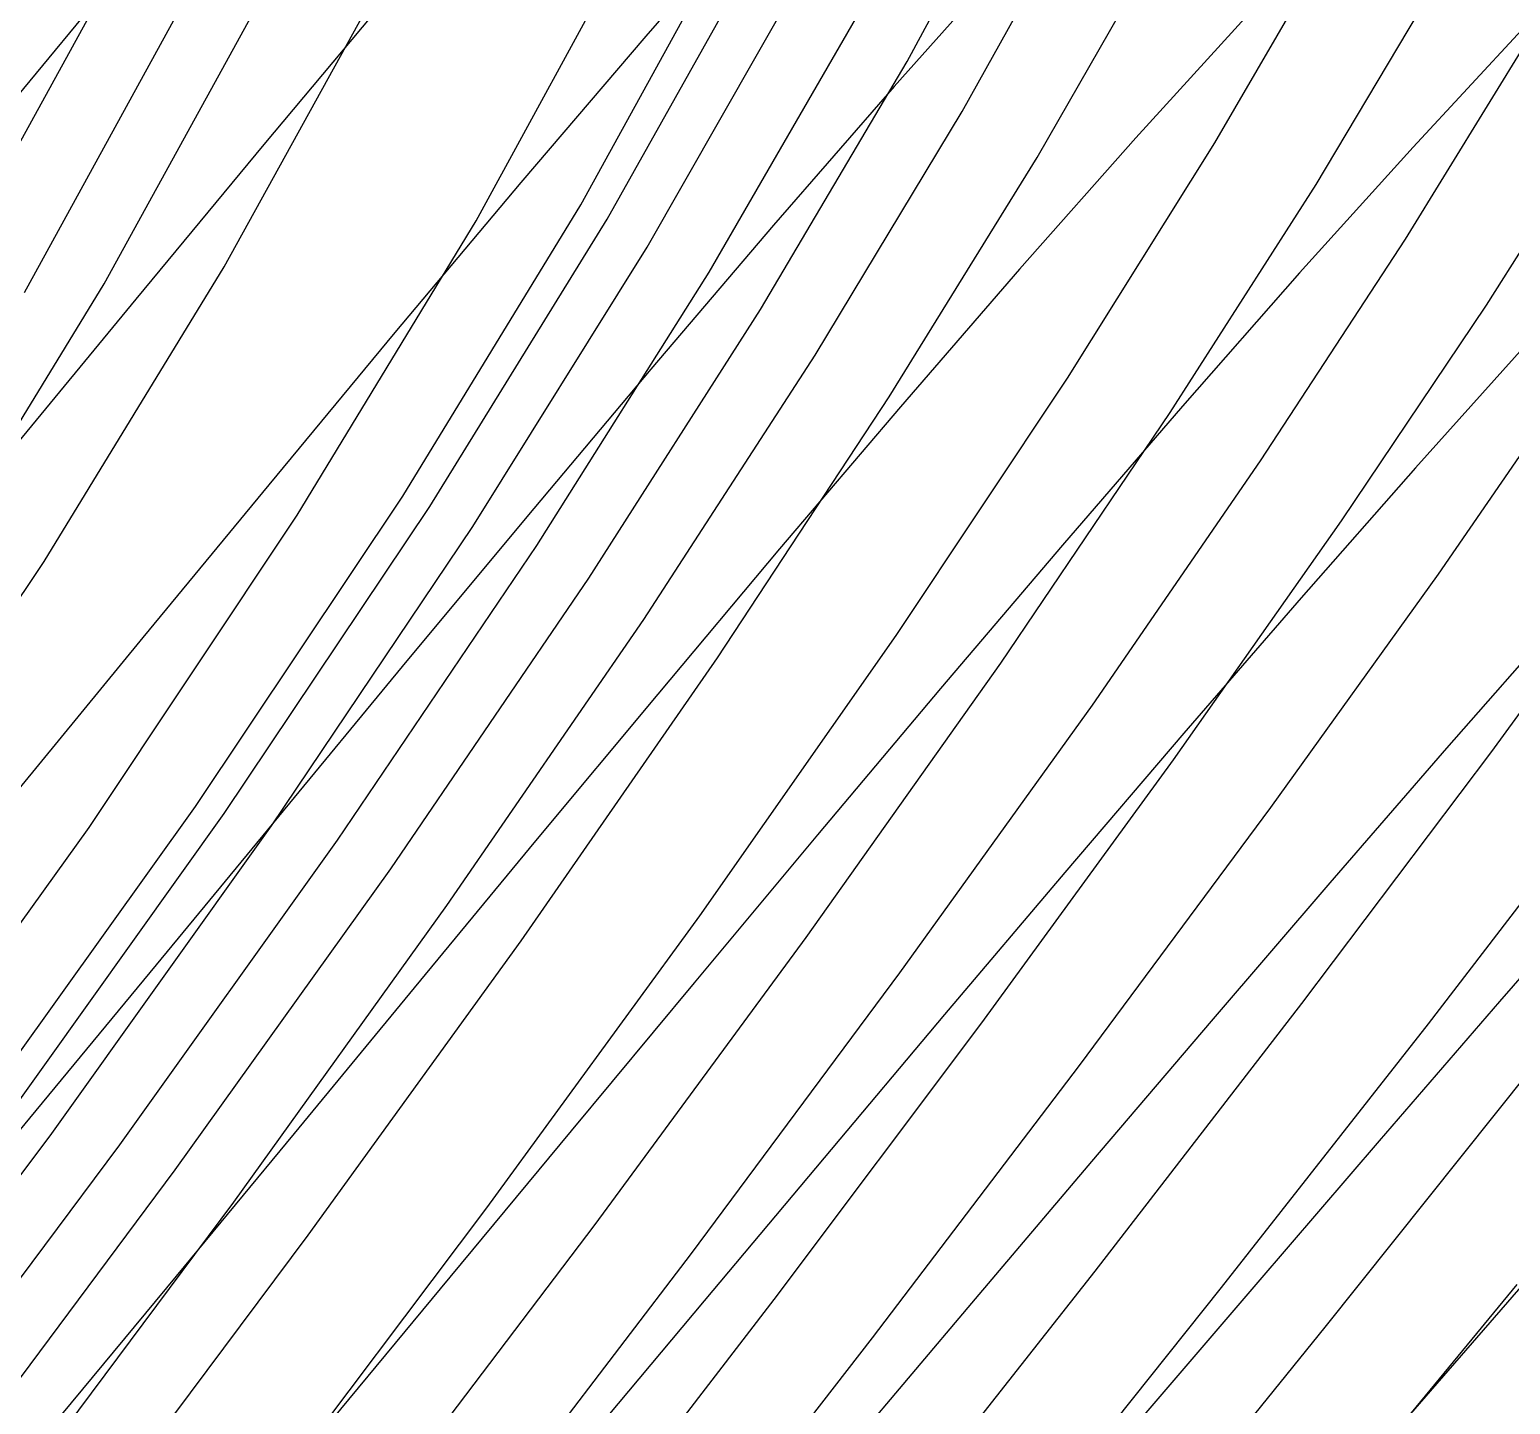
# Model space of a CAD drawing. Extents: x -607 to 1285, y -867 to 355.
# Drawn here: x 363.4 to 522.3, y -330.7 to -183.1 of the extents above; entities that cross this region are included whole.
import ezdxf

# ---------------------------------------------------------------- set-up
doc = ezdxf.new("R2010")
doc.units = 0
for name, color, linetype in [('0_3598', 7, 'CONTINUOUS'), ('0_3702', 7, 'CONTINUOUS'), ('0_3805', 7, 'CONTINUOUS'), ('0_3806', 7, 'CONTINUOUS'), ('0_3907', 7, 'CONTINUOUS'), ('0_3908', 7, 'CONTINUOUS'), ('0_3909', 7, 'CONTINUOUS'), ('0_4008', 7, 'CONTINUOUS'), ('0_4009', 7, 'CONTINUOUS'), ('0_4010', 7, 'CONTINUOUS'), ('0_4011', 7, 'CONTINUOUS'), ('0_4012', 7, 'CONTINUOUS'), ('0_4111', 7, 'CONTINUOUS'), ('0_4112', 7, 'CONTINUOUS'), ('0_4113', 7, 'CONTINUOUS'), ('0_4114', 7, 'CONTINUOUS'), ('0_4115', 7, 'CONTINUOUS'), ('0_4215', 7, 'CONTINUOUS'), ('0_4216', 7, 'CONTINUOUS'), ('0_4217', 7, 'CONTINUOUS'), ('0_4218', 7, 'CONTINUOUS'), ('0_4219', 7, 'CONTINUOUS'), ('0_4318', 7, 'CONTINUOUS'), ('0_4319', 7, 'CONTINUOUS'), ('0_4320', 7, 'CONTINUOUS'), ('0_4321', 7, 'CONTINUOUS'), ('0_4322', 7, 'CONTINUOUS'), ('0_4421', 7, 'CONTINUOUS'), ('0_4422', 7, 'CONTINUOUS'), ('0_4423', 7, 'CONTINUOUS'), ('0_4424', 7, 'CONTINUOUS'), ('0_4425', 7, 'CONTINUOUS'), ('0_4426', 7, 'CONTINUOUS'), ('0_4524', 7, 'CONTINUOUS'), ('0_4525', 7, 'CONTINUOUS'), ('0_4526', 7, 'CONTINUOUS'), ('0_4527', 7, 'CONTINUOUS'), ('0_4528', 7, 'CONTINUOUS'), ('0_4529', 7, 'CONTINUOUS'), ('0_4530', 7, 'CONTINUOUS'), ('0_4628', 7, 'CONTINUOUS'), ('0_4629', 7, 'CONTINUOUS'), ('0_4630', 7, 'CONTINUOUS'), ('0_4631', 7, 'CONTINUOUS'), ('0_4632', 7, 'CONTINUOUS'), ('0_4633', 7, 'CONTINUOUS'), ('0_4634', 7, 'CONTINUOUS'), ('0_4732', 7, 'CONTINUOUS'), ('0_4733', 7, 'CONTINUOUS'), ('0_4734', 7, 'CONTINUOUS'), ('0_4735', 7, 'CONTINUOUS'), ('0_4736', 7, 'CONTINUOUS'), ('0_4737', 7, 'CONTINUOUS'), ('0_4738', 7, 'CONTINUOUS'), ('0_4836', 7, 'CONTINUOUS'), ('0_4837', 7, 'CONTINUOUS'), ('0_4838', 7, 'CONTINUOUS'), ('0_4839', 7, 'CONTINUOUS'), ('0_4840', 7, 'CONTINUOUS'), ('0_4841', 7, 'CONTINUOUS'), ('0_4842', 7, 'CONTINUOUS'), ('0_4940', 7, 'CONTINUOUS'), ('0_4941', 7, 'CONTINUOUS'), ('0_4942', 7, 'CONTINUOUS'), ('0_4943', 7, 'CONTINUOUS'), ('0_4944', 7, 'CONTINUOUS'), ('0_4945', 7, 'CONTINUOUS'), ('0_4946', 7, 'CONTINUOUS'), ('0_4975', 7, 'CONTINUOUS'), ('0_5044', 7, 'CONTINUOUS'), ('0_5045', 7, 'CONTINUOUS'), ('0_5046', 7, 'CONTINUOUS'), ('0_5047', 7, 'CONTINUOUS'), ('0_5048', 7, 'CONTINUOUS'), ('0_5049', 7, 'CONTINUOUS'), ('0_5050', 7, 'CONTINUOUS'), ('0_5078', 7, 'CONTINUOUS'), ('0_5079', 7, 'CONTINUOUS'), ('0_5080', 7, 'CONTINUOUS'), ('0_5148', 7, 'CONTINUOUS'), ('0_5149', 7, 'CONTINUOUS'), ('0_5150', 7, 'CONTINUOUS'), ('0_5151', 7, 'CONTINUOUS'), ('0_5152', 7, 'CONTINUOUS'), ('0_5153', 7, 'CONTINUOUS'), ('0_5154', 7, 'CONTINUOUS'), ('0_5180', 7, 'CONTINUOUS'), ('0_5181', 7, 'CONTINUOUS'), ('0_5182', 7, 'CONTINUOUS'), ('0_5183', 7, 'CONTINUOUS'), ('0_5184', 7, 'CONTINUOUS'), ('0_5185', 7, 'CONTINUOUS'), ('0_5251', 7, 'CONTINUOUS'), ('0_5252', 7, 'CONTINUOUS'), ('0_5253', 7, 'CONTINUOUS'), ('0_5254', 7, 'CONTINUOUS'), ('0_5255', 7, 'CONTINUOUS'), ('0_5256', 7, 'CONTINUOUS'), ('0_5281', 7, 'CONTINUOUS'), ('0_5282', 7, 'CONTINUOUS'), ('0_5283', 7, 'CONTINUOUS'), ('0_5284', 7, 'CONTINUOUS'), ('0_5285', 7, 'CONTINUOUS'), ('0_5286', 7, 'CONTINUOUS'), ('0_5287', 7, 'CONTINUOUS'), ('0_5288', 7, 'CONTINUOUS'), ('0_5289', 7, 'CONTINUOUS'), ('0_5354', 7, 'CONTINUOUS'), ('0_5355', 7, 'CONTINUOUS'), ('0_5356', 7, 'CONTINUOUS'), ('0_5357', 7, 'CONTINUOUS'), ('0_5358', 7, 'CONTINUOUS'), ('0_5383', 7, 'CONTINUOUS'), ('0_5384', 7, 'CONTINUOUS'), ('0_5385', 7, 'CONTINUOUS'), ('0_5386', 7, 'CONTINUOUS'), ('0_5387', 7, 'CONTINUOUS'), ('0_5388', 7, 'CONTINUOUS'), ('0_5389', 7, 'CONTINUOUS'), ('0_5390', 7, 'CONTINUOUS'), ('0_5391', 7, 'CONTINUOUS'), ('0_5392', 7, 'CONTINUOUS'), ('0_5457', 7, 'CONTINUOUS'), ('0_5458', 7, 'CONTINUOUS'), ('0_5459', 7, 'CONTINUOUS'), ('0_5460', 7, 'CONTINUOUS'), ('0_5486', 7, 'CONTINUOUS'), ('0_5487', 7, 'CONTINUOUS'), ('0_5488', 7, 'CONTINUOUS'), ('0_5489', 7, 'CONTINUOUS'), ('0_5490', 7, 'CONTINUOUS'), ('0_5491', 7, 'CONTINUOUS'), ('0_5492', 7, 'CONTINUOUS'), ('0_5493', 7, 'CONTINUOUS'), ('0_5494', 7, 'CONTINUOUS'), ('0_5495', 7, 'CONTINUOUS'), ('0_5561', 7, 'CONTINUOUS'), ('0_5562', 7, 'CONTINUOUS'), ('0_5591', 7, 'CONTINUOUS'), ('0_5592', 7, 'CONTINUOUS'), ('0_5593', 7, 'CONTINUOUS'), ('0_5594', 7, 'CONTINUOUS'), ('0_5595', 7, 'CONTINUOUS'), ('0_5596', 7, 'CONTINUOUS'), ('0_5597', 7, 'CONTINUOUS'), ('0_5598', 7, 'CONTINUOUS'), ('0_5665', 7, 'CONTINUOUS'), ('0_5696', 7, 'CONTINUOUS'), ('0_5697', 7, 'CONTINUOUS'), ('0_5698', 7, 'CONTINUOUS'), ('0_5699', 7, 'CONTINUOUS'), ('0_5700', 7, 'CONTINUOUS'), ('0_5701', 7, 'CONTINUOUS'), ('0_5801', 7, 'CONTINUOUS'), ('0_5802', 7, 'CONTINUOUS'), ('0_5803', 7, 'CONTINUOUS'), ('0_5804', 7, 'CONTINUOUS'), ('0_5907', 7, 'CONTINUOUS')]:
    doc.layers.add(name, color=color, linetype=linetype)

msp = doc.modelspace()

# ---------------------------------------------------------------- linework, layer by layer
at = {"layer": '0_3598'}
msp.add_polyline3d([(352.7323, -212.75, -3073.0405), (370.2048, -180.9826, -3056.5088)], dxfattribs=at)
at = {"layer": '0_3702'}
msp.add_polyline3d([(362.8622, -211.3279, -3056.1135), (379.9151, -180.2611, -3038.9707)], dxfattribs=at)
at = {"layer": '0_3805'}
msp.add_polyline3d([(351.9417, -242.2737, -3052.9001), (371.4376, -210.3861, -3037.0679)], dxfattribs=at)
at = {"layer": '0_3806'}
msp.add_polyline3d([(371.4376, -210.3861, -3037.0679), (388.0902, -180.0974, -3019.4263)], dxfattribs=at)
at = {"layer": '0_3907'}
msp.add_polyline3d([(342.5874, -273.6608, -3053.6433), (364.9771, -240.2085, -3038.8953)], dxfattribs=at)
at = {"layer": '0_3908'}
msp.add_polyline3d([(364.9771, -240.2085, -3038.8953), (384.3146, -208.5837, -3022.2659)], dxfattribs=at)
at = {"layer": '0_3909'}
msp.add_polyline3d([(384.3146, -208.5837, -3022.2659), (400.7535, -178.7347, -3003.9072)], dxfattribs=at)
at = {"layer": '0_4008'}
msp.add_polyline3d([(345.2832, -302.9299, -3071.2876), (369.8017, -268.7479, -3057.8442)], dxfattribs=at)
at = {"layer": '0_4009'}
msp.add_polyline3d([(369.8017, -268.7479, -3057.8442), (369.8015, -268.7481, -3057.8445)], dxfattribs=at)
at = {"layer": '0_4010'}
msp.add_polyline3d([(369.8015, -268.7481, -3057.8445), (392.1526, -235.2383, -3042.0537)], dxfattribs=at)
at = {"layer": '0_4011'}
msp.add_polyline3d([(392.1526, -235.2383, -3042.0537), (411.3465, -203.6403, -3024.2463)], dxfattribs=at)
at = {"layer": '0_4012'}
msp.add_polyline3d([(411.3465, -203.6403, -3024.2463), (427.5447, -173.8996, -3004.5916)], dxfattribs=at)
at = {"layer": '0_4111'}
msp.add_polyline3d([(356.8639, -300.5412, -3056.358), (381.2365, -266.4904, -3042.05)], dxfattribs=at)
at = {"layer": '0_4112'}
msp.add_polyline3d([(381.2365, -266.4904, -3042.05), (381.2363, -266.4905, -3042.05)], dxfattribs=at)
at = {"layer": '0_4113'}
msp.add_polyline3d([(381.2363, -266.4905, -3042.05), (403.4604, -233.2021, -3025.4355)], dxfattribs=at)
at = {"layer": '0_4114'}
msp.add_polyline3d([(403.4604, -233.2021, -3025.4355), (422.5575, -201.9163, -3006.8867)], dxfattribs=at)
at = {"layer": '0_4115'}
msp.add_polyline3d([(422.5575, -201.9163, -3006.8867), (438.6869, -172.5734, -2986.5698)], dxfattribs=at)
at = {"layer": '0_4215'}
msp.add_polyline3d([(360.1234, -301.1123, -3031.3352), (384.2905, -267.2572, -3016.105)], dxfattribs=at)
at = {"layer": '0_4216'}
msp.add_polyline3d([(384.2905, -267.2572, -3016.105), (384.2905, -267.2572, -3016.1052)], dxfattribs=at)
at = {"layer": '0_4217'}
msp.add_polyline3d([(384.2905, -267.2572, -3016.1052), (406.3815, -234.2929, -2998.7734)], dxfattribs=at)
at = {"layer": '0_4218'}
msp.add_polyline3d([(406.3815, -234.2929, -2998.7734), (425.4142, -203.4585, -2979.728)], dxfattribs=at)
at = {"layer": '0_4219'}
msp.add_polyline3d([(425.4142, -203.4585, -2979.728), (441.5439, -174.6835, -2959.1194)], dxfattribs=at)
at = {"layer": '0_4318'}
msp.add_polyline3d([(341.3474, -334.2513, -3022.188), (365.7936, -301.615, -3008.696)], dxfattribs=at)
at = {"layer": '0_4319'}
msp.add_polyline3d([(365.7936, -301.615, -3008.696), (389.3873, -268.5704, -2992.8953)], dxfattribs=at)
at = {"layer": '0_4320'}
msp.add_polyline3d([(389.3873, -268.5704, -2992.8953), (411.0006, -236.4522, -2975.1018)], dxfattribs=at)
at = {"layer": '0_4321'}
msp.add_polyline3d([(411.0006, -236.4522, -2975.1018), (429.6773, -206.4824, -2955.7446)], dxfattribs=at)
at = {"layer": '0_4322'}
msp.add_polyline3d([(429.6773, -206.4824, -2955.7446), (445.5643, -178.5885, -2934.965)], dxfattribs=at)
at = {"layer": '0_4421'}
msp.add_polyline3d([(348.9151, -335.2191, -3003.3118), (373.106, -302.8062, -2988.8726)], dxfattribs=at)
at = {"layer": '0_4422'}
msp.add_polyline3d([(373.106, -302.8062, -2988.8726), (396.4629, -270.1187, -2972.2642)], dxfattribs=at)
at = {"layer": '0_4423'}
msp.add_polyline3d([(396.4629, -270.1187, -2972.2642), (396.463, -270.1187, -2972.2642)], dxfattribs=at)
at = {"layer": '0_4424'}
msp.add_polyline3d([(396.463, -270.1187, -2972.2642), (417.8607, -238.497, -2953.8384)], dxfattribs=at)
at = {"layer": '0_4425'}
msp.add_polyline3d([(417.8607, -238.497, -2953.8384), (436.3437, -209.1562, -2934.0405)], dxfattribs=at)
at = {"layer": '0_4426'}
msp.add_polyline3d([(436.3437, -209.1562, -2934.0405), (452.0593, -182.0112, -2912.998)], dxfattribs=at)
at = {"layer": '0_4524'}
msp.add_polyline3d([(355.1471, -337.6037, -2983.162), (379.0414, -305.5146, -2967.8037)], dxfattribs=at)
at = {"layer": '0_4525'}
msp.add_polyline3d([(379.0414, -305.5146, -2967.8037), (402.1773, -273.2037, -2950.3926)], dxfattribs=at)
at = {"layer": '0_4526'}
msp.add_polyline3d([(402.1773, -273.2037, -2950.3926), (402.1772, -273.2039, -2950.3926)], dxfattribs=at)
at = {"layer": '0_4527'}
msp.add_polyline3d([(402.1772, -273.2039, -2950.3926), (423.4373, -242.0112, -2931.3179)], dxfattribs=at)
at = {"layer": '0_4528'}
msp.add_polyline3d([(423.4373, -242.0112, -2931.3179), (441.8655, -213.1494, -2911.0476)], dxfattribs=at)
at = {"layer": '0_4529'}
msp.add_polyline3d([(441.8655, -213.1494, -2911.0476), (457.6029, -186.5297, -2889.6978)], dxfattribs=at)
at = {"layer": '0_4530'}
msp.add_polyline3d([(457.6029, -186.5297, -2889.6978), (470.7907, -162.0635, -2867.384)], dxfattribs=at)
at = {"layer": '0_4628'}
msp.add_polyline3d([(361.7938, -340.5708, -2963.5774), (385.3373, -308.9624, -2947.4312)], dxfattribs=at)
at = {"layer": '0_4629'}
msp.add_polyline3d([(385.3373, -308.9624, -2947.4312), (408.2109, -277.1414, -2929.2998)], dxfattribs=at)
at = {"layer": '0_4630'}
msp.add_polyline3d([(408.2109, -277.1414, -2929.2998), (408.2108, -277.1415, -2929.2998)], dxfattribs=at)
at = {"layer": '0_4631'}
msp.add_polyline3d([(408.2108, -277.1415, -2929.2998), (429.316, -246.4364, -2909.6162)], dxfattribs=at)
at = {"layer": '0_4632'}
msp.add_polyline3d([(429.316, -246.4364, -2909.6162), (447.7042, -218.0543, -2888.8838)], dxfattribs=at)
at = {"layer": '0_4633'}
msp.add_polyline3d([(447.7042, -218.0543, -2888.8838), (463.5068, -191.9083, -2867.21)], dxfattribs=at)
at = {"layer": '0_4634'}
msp.add_polyline3d([(463.5068, -191.9083, -2867.21), (476.8555, -167.9118, -2844.7021)], dxfattribs=at)
at = {"layer": '0_4732'}
msp.add_polyline3d([(369.8546, -343.9658, -2946.7698), (393.3273, -312.5136, -2929.6719)], dxfattribs=at)
at = {"layer": '0_4733'}
msp.add_polyline3d([(393.3273, -312.5136, -2929.6719), (416.1531, -280.9299, -2910.6807)], dxfattribs=at)
at = {"layer": '0_4734'}
msp.add_polyline3d([(416.1531, -280.9299, -2910.6807), (416.153, -280.9301, -2910.6807)], dxfattribs=at)
at = {"layer": '0_4735'}
msp.add_polyline3d([(416.153, -280.9301, -2910.6807), (437.2432, -250.5419, -2890.2773)], dxfattribs=at)
at = {"layer": '0_4736'}
msp.add_polyline3d([(437.2432, -250.5419, -2890.2773), (455.6566, -222.5487, -2869.001)], dxfattribs=at)
at = {"layer": '0_4737'}
msp.add_polyline3d([(455.6566, -222.5487, -2869.001), (471.5219, -196.8579, -2846.948)], dxfattribs=at)
at = {"layer": '0_4738'}
msp.add_polyline3d([(471.5219, -196.8579, -2846.948), (484.9683, -173.3773, -2824.2146)], dxfattribs=at)
at = {"layer": '0_4836'}
msp.add_polyline3d([(388.9327, -340.9134, -2941.2947), (412.4828, -309.5926, -2923.4639)], dxfattribs=at)
at = {"layer": '0_4837'}
msp.add_polyline3d([(412.4828, -309.5926, -2923.4639), (435.34, -278.2259, -2903.6768)], dxfattribs=at)
at = {"layer": '0_4838'}
msp.add_polyline3d([(435.34, -278.2259, -2903.6768), (435.3401, -278.2258, -2903.6768)], dxfattribs=at)
at = {"layer": '0_4839'}
msp.add_polyline3d([(435.3401, -278.2258, -2903.6768), (456.4234, -248.1357, -2882.4563)], dxfattribs=at)
at = {"layer": '0_4840'}
msp.add_polyline3d([(456.4234, -248.1357, -2882.4563), (474.8038, -220.5123, -2860.3901)], dxfattribs=at)
at = {"layer": '0_4841'}
msp.add_polyline3d([(474.8038, -220.5123, -2860.3901), (490.6123, -195.2592, -2837.5776)], dxfattribs=at)
at = {"layer": '0_4842'}
msp.add_polyline3d([(490.6123, -195.2592, -2837.5776), (503.9796, -172.2796, -2814.1182)], dxfattribs=at)
at = {"layer": '0_4940'}
msp.add_polyline3d([(400.7349, -342.2478, -2927.6704), (424.0998, -311.3806, -2909.1663)], dxfattribs=at)
at = {"layer": '0_4941'}
msp.add_polyline3d([(424.0998, -311.3806, -2909.1663), (446.7506, -280.5726, -2888.7585)], dxfattribs=at)
at = {"layer": '0_4942'}
msp.add_polyline3d([(446.7506, -280.5726, -2888.7585), (446.7506, -280.5726, -2888.7585)], dxfattribs=at)
at = {"layer": '0_4943'}
msp.add_polyline3d([(446.7506, -280.5726, -2888.7585), (467.6256, -251.1295, -2867.0176)], dxfattribs=at)
at = {"layer": '0_4944'}
msp.add_polyline3d([(467.6256, -251.1295, -2867.0176), (485.8182, -224.217, -2844.5718)], dxfattribs=at)
at = {"layer": '0_4945'}
msp.add_polyline3d([(485.8182, -224.217, -2844.5718), (501.4592, -199.732, -2821.512)], dxfattribs=at)
at = {"layer": '0_4946'}
msp.add_polyline3d([(501.4592, -199.732, -2821.512), (514.6792, -177.5713, -2797.9287)], dxfattribs=at)
at = {"layer": '0_4975'}
msp.add_polyline3d([(373.8313, -176.024, -2385.5234), (360.001, -192.725, -2392.0918)], dxfattribs=at)
at = {"layer": '0_5044'}
msp.add_polyline3d([(411.3726, -344.7339, -2912.8745), (434.4307, -314.4965, -2893.7686)], dxfattribs=at)
at = {"layer": '0_5045'}
msp.add_polyline3d([(434.4307, -314.4965, -2893.7686), (456.811, -284.3597, -2872.8113)], dxfattribs=at)
at = {"layer": '0_5046'}
msp.add_polyline3d([(456.811, -284.3597, -2872.8113), (456.8111, -284.3597, -2872.8113)], dxfattribs=at)
at = {"layer": '0_5047'}
msp.add_polyline3d([(456.8111, -284.3597, -2872.8113), (477.4706, -255.6084, -2850.6118)], dxfattribs=at)
at = {"layer": '0_5048'}
msp.add_polyline3d([(477.4706, -255.6084, -2850.6118), (495.5156, -229.3887, -2827.8325)], dxfattribs=at)
at = {"layer": '0_5049'}
msp.add_polyline3d([(495.5156, -229.3887, -2827.8325), (511.0719, -205.5972, -2804.5566)], dxfattribs=at)
at = {"layer": '0_5050'}
msp.add_polyline3d([(511.0719, -205.5972, -2804.5566), (524.2654, -184.1302, -2780.8684)], dxfattribs=at)
at = {"layer": '0_5078'}
msp.add_polyline3d([(402.2601, -179.075, -2376.5508), (388.5514, -195.4311, -2382.9458)], dxfattribs=at)
at = {"layer": '0_5079'}
msp.add_polyline3d([(388.5514, -195.4311, -2382.9458), (374.8121, -212.0375, -2390.0103)], dxfattribs=at)
at = {"layer": '0_5080'}
msp.add_polyline3d([(374.8121, -212.0375, -2390.0103), (361.1378, -228.699, -2397.4507)], dxfattribs=at)
at = {"layer": '0_5148'}
msp.add_polyline3d([(420.3838, -349.2552, -2897.8276), (443.3022, -319.4122, -2877.8352)], dxfattribs=at)
at = {"layer": '0_5149'}
msp.add_polyline3d([(443.3022, -319.4122, -2877.8352), (465.5847, -289.73, -2856.138)], dxfattribs=at)
at = {"layer": '0_5150'}
msp.add_polyline3d([(465.5847, -289.73, -2856.138), (465.5849, -289.7299, -2856.138)], dxfattribs=at)
at = {"layer": '0_5151'}
msp.add_polyline3d([(465.5849, -289.7299, -2856.138), (486.1822, -261.4939, -2833.3777)], dxfattribs=at)
at = {"layer": '0_5152'}
msp.add_polyline3d([(486.1822, -261.4939, -2833.3777), (504.1913, -235.847, -2810.23)], dxfattribs=at)
at = {"layer": '0_5153'}
msp.add_polyline3d([(504.1913, -235.847, -2810.23), (519.7372, -212.6794, -2786.7656)], dxfattribs=at)
at = {"layer": '0_5154'}
msp.add_polyline3d([(519.7372, -212.6794, -2786.7656), (532.9446, -191.8817, -2763.0552)], dxfattribs=at)
at = {"layer": '0_5180'}
msp.add_polyline3d([(442.6856, -168.7258, -2365.4268), (429.5299, -183.8227, -2370.0168)], dxfattribs=at)
at = {"layer": '0_5181'}
msp.add_polyline3d([(429.5299, -183.8227, -2370.0168), (416.1464, -199.5213, -2375.839)], dxfattribs=at)
at = {"layer": '0_5182'}
msp.add_polyline3d([(416.1464, -199.5213, -2375.839), (402.6313, -215.6358, -2382.6038)], dxfattribs=at)
at = {"layer": '0_5183'}
msp.add_polyline3d([(402.6313, -215.6358, -2382.6038), (389.0807, -231.9799, -2390.0208)], dxfattribs=at)
at = {"layer": '0_5184'}
msp.add_polyline3d([(389.0807, -231.9799, -2390.0208), (375.5908, -248.3679, -2397.8003)], dxfattribs=at)
at = {"layer": '0_5185'}
msp.add_polyline3d([(375.5908, -248.3679, -2397.8003), (362.2577, -264.6135, -2405.6526)], dxfattribs=at)
at = {"layer": '0_5251'}
msp.add_polyline3d([(431.0191, -353.0031, -2884.6042), (453.8733, -323.5364, -2863.8022)], dxfattribs=at)
at = {"layer": '0_5252'}
msp.add_polyline3d([(453.8733, -323.5364, -2863.8022), (476.0907, -294.3163, -2841.4062)], dxfattribs=at)
at = {"layer": '0_5253'}
msp.add_polyline3d([(476.0907, -294.3163, -2841.4062), (476.0907, -294.3163, -2841.4062)], dxfattribs=at)
at = {"layer": '0_5254'}
msp.add_polyline3d([(476.0907, -294.3163, -2841.4062), (496.6269, -266.6187, -2818.1003)], dxfattribs=at)
at = {"layer": '0_5255'}
msp.add_polyline3d([(496.6269, -266.6187, -2818.1003), (514.585, -241.5701, -2794.5876)], dxfattribs=at)
at = {"layer": '0_5256'}
msp.add_polyline3d([(514.585, -241.5701, -2794.5876), (530.0905, -219.0544, -2770.9268)], dxfattribs=at)
at = {"layer": '0_5281'}
msp.add_polyline3d([(468.8171, -175.0487, -2361.3752), (456.1977, -189.2124, -2364.8916)], dxfattribs=at)
at = {"layer": '0_5282'}
msp.add_polyline3d([(456.1977, -189.2124, -2364.8916), (443.252, -204.1133, -2369.902)], dxfattribs=at)
at = {"layer": '0_5283'}
msp.add_polyline3d([(443.252, -204.1133, -2369.902), (430.0763, -219.5751, -2376.121)], dxfattribs=at)
at = {"layer": '0_5284'}
msp.add_polyline3d([(430.0763, -219.5751, -2376.121), (416.7662, -235.4215, -2383.2627)], dxfattribs=at)
at = {"layer": '0_5285'}
msp.add_polyline3d([(416.7662, -235.4215, -2383.2627), (403.4178, -251.4762, -2391.0403)], dxfattribs=at)
at = {"layer": '0_5286'}
msp.add_polyline3d([(403.4178, -251.4762, -2391.0403), (390.127, -267.563, -2399.168)], dxfattribs=at)
at = {"layer": '0_5287'}
msp.add_polyline3d([(390.127, -267.563, -2399.168), (376.9899, -283.5058, -2407.36)], dxfattribs=at)
at = {"layer": '0_5288'}
msp.add_polyline3d([(376.9899, -283.5058, -2407.36), (364.1023, -299.1282, -2415.33)], dxfattribs=at)
at = {"layer": '0_5289'}
msp.add_polyline3d([(364.1023, -299.1282, -2415.33), (351.5603, -314.2539, -2422.7922)], dxfattribs=at)
at = {"layer": '0_5354'}
msp.add_polyline3d([(454.8718, -345.4628, -2881.241), (477.7645, -316.3586, -2859.8816)], dxfattribs=at)
at = {"layer": '0_5355'}
msp.add_polyline3d([(477.7645, -316.3586, -2859.8816), (499.9296, -287.6467, -2836.92)], dxfattribs=at)
at = {"layer": '0_5356'}
msp.add_polyline3d([(499.9296, -287.6467, -2836.92), (499.9297, -287.6467, -2836.9202)], dxfattribs=at)
at = {"layer": '0_5357'}
msp.add_polyline3d([(499.9297, -287.6467, -2836.9202), (520.3186, -260.5981, -2813.069)], dxfattribs=at)
at = {"layer": '0_5358'}
msp.add_polyline3d([(520.3186, -260.5981, -2813.069), (538.0408, -236.3221, -2789.0618)], dxfattribs=at)
at = {"layer": '0_5383'}
msp.add_polyline3d([(494.1996, -181.4639, -2356.4568), (482.1077, -194.7406, -2358.7646)], dxfattribs=at)
at = {"layer": '0_5384'}
msp.add_polyline3d([(482.1077, -194.7406, -2358.7646), (469.6354, -208.8373, -2362.8674)], dxfattribs=at)
at = {"layer": '0_5385'}
msp.add_polyline3d([(469.6354, -208.8373, -2362.8674), (456.8717, -223.5925, -2368.4753)], dxfattribs=at)
at = {"layer": '0_5386'}
msp.add_polyline3d([(456.8717, -223.5925, -2368.4753), (443.9056, -238.8447, -2375.2986)], dxfattribs=at)
at = {"layer": '0_5387'}
msp.add_polyline3d([(443.9056, -238.8447, -2375.2986), (430.8264, -254.4324, -2383.0476)], dxfattribs=at)
at = {"layer": '0_5388'}
msp.add_polyline3d([(430.8264, -254.4324, -2383.0476), (417.7231, -270.194, -2391.4326)], dxfattribs=at)
at = {"layer": '0_5389'}
msp.add_polyline3d([(417.7231, -270.194, -2391.4326), (404.6849, -285.9678, -2400.1643)], dxfattribs=at)
at = {"layer": '0_5390'}
msp.add_polyline3d([(404.6849, -285.9678, -2400.1643), (391.8008, -301.5926, -2408.9524)], dxfattribs=at)
at = {"layer": '0_5391'}
msp.add_polyline3d([(391.8008, -301.5926, -2408.9524), (379.1601, -316.9066, -2417.5073)], dxfattribs=at)
at = {"layer": '0_5392'}
msp.add_polyline3d([(379.1601, -316.9066, -2417.5073), (366.8517, -331.7485, -2425.5398)], dxfattribs=at)
at = {"layer": '0_5457'}
msp.add_polyline3d([(468.4429, -346.8524, -2870.2112), (491.3274, -318.1329, -2848.063)], dxfattribs=at)
at = {"layer": '0_5458'}
msp.add_polyline3d([(491.3274, -318.1329, -2848.063), (513.5297, -289.8204, -2824.3613)], dxfattribs=at)
at = {"layer": '0_5459'}
msp.add_polyline3d([(513.5297, -289.8204, -2824.3613), (513.5297, -289.8204, -2824.3616)], dxfattribs=at)
at = {"layer": '0_5460'}
msp.add_polyline3d([(513.5297, -289.8204, -2824.3616), (533.9981, -263.1796, -2799.853)], dxfattribs=at)
at = {"layer": '0_5486'}
msp.add_polyline3d([(523.5491, -183.1481, -2350.968), (511.8684, -195.7186, -2351.9814)], dxfattribs=at)
at = {"layer": '0_5487'}
msp.add_polyline3d([(511.8684, -195.7186, -2351.9814), (499.6982, -209.2303, -2355.0784)], dxfattribs=at)
at = {"layer": '0_5488'}
msp.add_polyline3d([(499.6982, -209.2303, -2355.0784), (487.1302, -223.5266, -2359.9673)], dxfattribs=at)
at = {"layer": '0_5489'}
msp.add_polyline3d([(487.1302, -223.5266, -2359.9673), (474.2564, -238.4511, -2366.3572)], dxfattribs=at)
at = {"layer": '0_5490'}
msp.add_polyline3d([(474.2564, -238.4511, -2366.3572), (461.1692, -253.8472, -2373.957)], dxfattribs=at)
at = {"layer": '0_5491'}
msp.add_polyline3d([(461.1692, -253.8472, -2373.957), (447.9602, -269.5585, -2382.475)], dxfattribs=at)
at = {"layer": '0_5492'}
msp.add_polyline3d([(447.9602, -269.5585, -2382.475), (434.7217, -285.4285, -2391.621)], dxfattribs=at)
at = {"layer": '0_5493'}
msp.add_polyline3d([(434.7217, -285.4285, -2391.621), (421.5456, -301.3005, -2401.1033)], dxfattribs=at)
at = {"layer": '0_5494'}
msp.add_polyline3d([(421.5456, -301.3005, -2401.1033), (408.524, -317.0184, -2410.6309)], dxfattribs=at)
at = {"layer": '0_5495'}
msp.add_polyline3d([(408.524, -317.0184, -2410.6309), (395.7488, -332.4255, -2419.9124)], dxfattribs=at)
at = {"layer": '0_5561'}
msp.add_polyline3d([(479.7931, -350.4175, -2857.0334), (502.4421, -322.4033, -2834.3518)], dxfattribs=at)
at = {"layer": '0_5562'}
msp.add_polyline3d([(502.4421, -322.4033, -2834.3518), (524.4105, -294.8665, -2810.2383)], dxfattribs=at)
at = {"layer": '0_5591'}
msp.add_polyline3d([(524.0126, -216.899, -2355.5376), (512.1344, -230.1382, -2359.006)], dxfattribs=at)
at = {"layer": '0_5592'}
msp.add_polyline3d([(512.1344, -230.1382, -2359.006), (499.8639, -244.0952, -2364.2158)], dxfattribs=at)
at = {"layer": '0_5593'}
msp.add_polyline3d([(499.8639, -244.0952, -2364.2158), (487.2912, -258.6248, -2370.8828)], dxfattribs=at)
at = {"layer": '0_5594'}
msp.add_polyline3d([(487.2912, -258.6248, -2370.8828), (474.507, -273.5818, -2378.723)], dxfattribs=at)
at = {"layer": '0_5595'}
msp.add_polyline3d([(474.507, -273.5818, -2378.723), (461.6019, -288.8208, -2387.4524)], dxfattribs=at)
at = {"layer": '0_5596'}
msp.add_polyline3d([(461.6019, -288.8208, -2387.4524), (448.6663, -304.1968, -2396.787)], dxfattribs=at)
at = {"layer": '0_5597'}
msp.add_polyline3d([(448.6663, -304.1968, -2396.787), (435.7907, -319.5641, -2406.4434)], dxfattribs=at)
at = {"layer": '0_5598'}
msp.add_polyline3d([(435.7907, -319.5641, -2406.4434), (423.0655, -334.7778, -2416.1367)], dxfattribs=at)
at = {"layer": '0_5665'}
msp.add_polyline3d([(500.0549, -345.7567, -2850.6545), (523.0371, -317.7999, -2827.0037)], dxfattribs=at)
at = {"layer": '0_5696'}
msp.add_polyline3d([(527.7241, -246.2758, -2358.4094), (515.4724, -260.2261, -2364.302)], dxfattribs=at)
at = {"layer": '0_5697'}
msp.add_polyline3d([(515.4724, -260.2261, -2364.302), (502.9347, -274.689, -2371.6484)], dxfattribs=at)
at = {"layer": '0_5698'}
msp.add_polyline3d([(502.9347, -274.689, -2371.6484), (490.1983, -289.5303, -2380.163)], dxfattribs=at)
at = {"layer": '0_5699'}
msp.add_polyline3d([(490.1983, -289.5303, -2380.163), (477.3509, -304.616, -2389.561)], dxfattribs=at)
at = {"layer": '0_5700'}
msp.add_polyline3d([(477.3509, -304.616, -2389.561), (464.4799, -319.8116, -2399.5571)], dxfattribs=at)
at = {"layer": '0_5701'}
msp.add_polyline3d([(464.4799, -319.8116, -2399.5571), (451.6728, -334.9833, -2409.8657)], dxfattribs=at)
at = {"layer": '0_5801'}
msp.add_polyline3d([(533.8513, -272.8655, -2364.5032), (521.1612, -287.4374, -2372.6138)], dxfattribs=at)
at = {"layer": '0_5802'}
msp.add_polyline3d([(521.1612, -287.4374, -2372.6138), (508.2493, -302.3766, -2381.8757)], dxfattribs=at)
at = {"layer": '0_5803'}
msp.add_polyline3d([(508.2493, -302.3766, -2381.8757), (495.2088, -317.551, -2392.005)], dxfattribs=at)
at = {"layer": '0_5804'}
msp.add_polyline3d([(495.2088, -317.551, -2392.005), (482.1329, -332.8284, -2402.7168)], dxfattribs=at)
at = {"layer": '0_5907'}
msp.add_polyline3d([(524.3513, -317.0012, -2387.0486), (511.3316, -331.9739, -2397.622)], dxfattribs=at)

doc.saveas('drawing.dxf')
